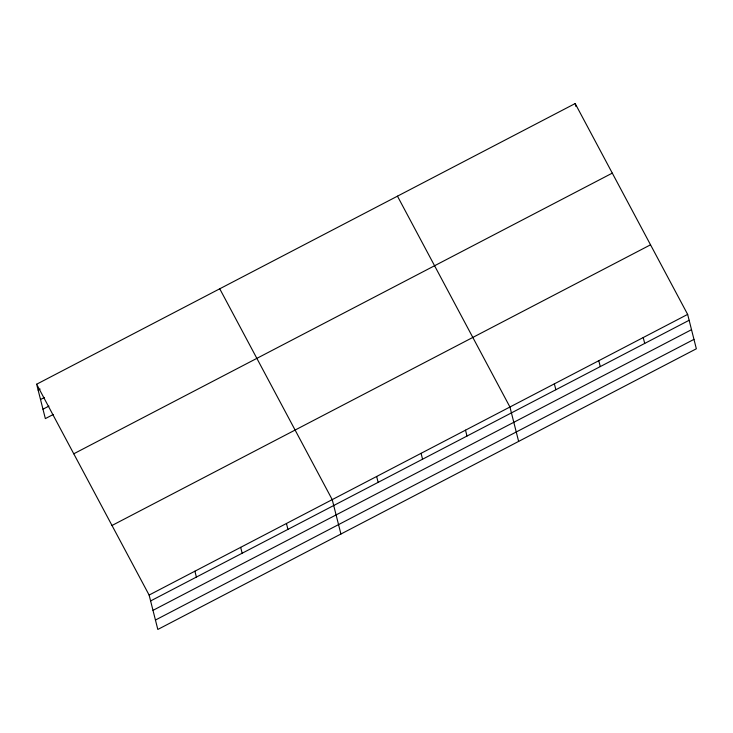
<?xml version="1.0" encoding="UTF-8"?>
<svg xmlns="http://www.w3.org/2000/svg" width="733" height="733" viewBox="0 0 733 733"><rect width="100%" height="100%" fill="white"/><g stroke="black" fill="none" stroke-linecap="round" stroke-linejoin="round"><path stroke-width="1.1" d="M36.65 384.22L575.176 103.545L687.646 314.393L696.35 348.78L157.824 629.455L149.12 595.059L36.65 384.22L45.354 418.607L53.317 414.457M38.134 390.093L40.132 389.058M40.517 399.503L44.502 397.433M42.972 409.197L48.946 406.091M73.767 453.791L612.293 173.125M112.012 525.479L650.528 244.813M149.12 595.059L687.646 314.393M150.613 600.941L689.139 320.275M152.995 610.351L691.512 329.685M155.442 620.045L693.968 339.37M397.46 196.169L509.939 407.017L518.634 441.403M219.744 288.793L332.223 499.631L340.927 534.027M643.217 337.546L644.71 343.429M575.176 103.545L575.918 106.487M598.788 360.7L600.281 366.582M554.359 383.854L555.852 389.736M465.51 430.17L466.994 436.043M421.081 453.324L422.565 459.206M376.652 476.477L378.136 482.36M286.447 523.49L287.932 529.373M240.671 547.349L242.156 553.223M194.896 571.199L196.389 577.082"/></g></svg>
